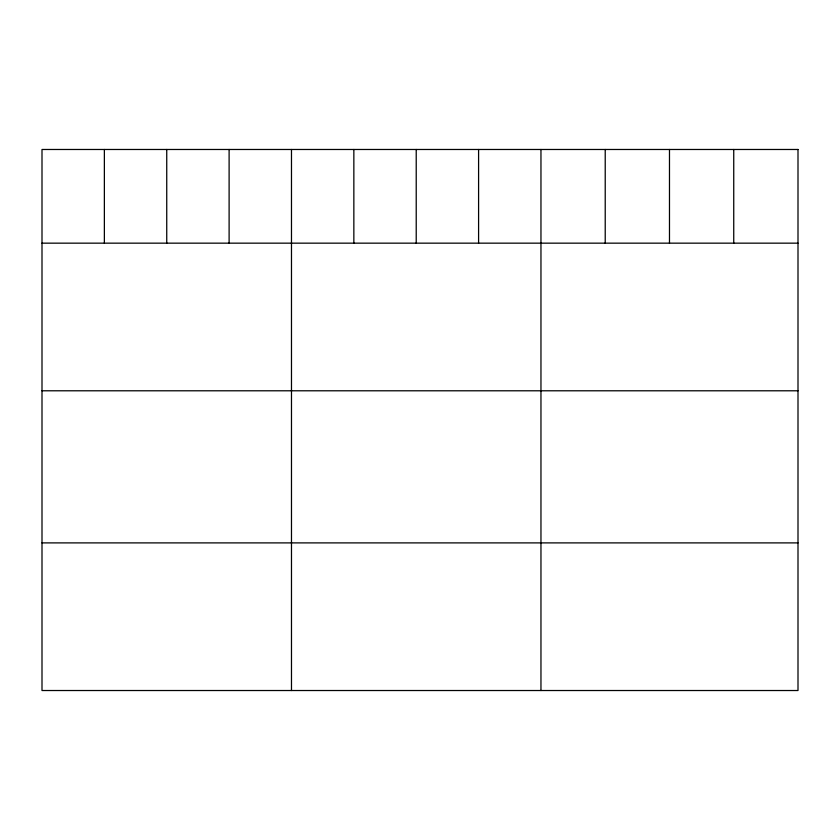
<?xml version="1.0" encoding="UTF-8"?>
<svg xmlns="http://www.w3.org/2000/svg" width="840" height="840" viewBox="0 0 840 840"><rect width="100%" height="100%" fill="white"/><g stroke="black" fill="none" stroke-linecap="round" stroke-linejoin="round"><path stroke-width="1.26" d="M42 243.159L798 243.159M42 390.789L798 390.789M42 542.892L798 542.892M733.74 149.478L733.74 243.159M669.48 149.478L669.48 243.159M605.22 149.478L605.22 243.159M540.96 149.478L540.96 690.522M478.59 149.478L478.59 243.159M416.22 149.478L416.22 243.159M353.85 149.478L353.85 243.159M291.48 149.478L291.48 690.522M229.11 149.478L229.11 243.159M166.74 149.478L166.74 243.159M104.37 149.478L104.37 243.159M798 149.478L42 149.478L42 690.522L798 690.522L798 149.478"/></g></svg>
